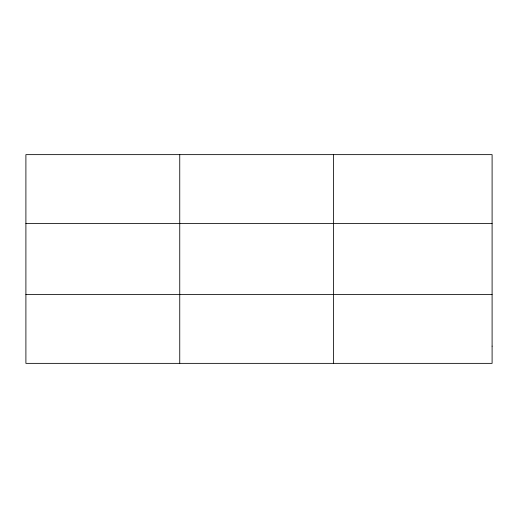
<?xml version="1.0" encoding="UTF-8"?>
<svg xmlns="http://www.w3.org/2000/svg" width="518" height="518" viewBox="0 0 518 518"><rect width="100%" height="100%" fill="white"/><g stroke="black" fill="none" stroke-linecap="round" stroke-linejoin="round"><path stroke-width="0.78" d="M179.746 363.364L179.746 154.636M333.592 363.364L333.592 154.636M25.9 223.517L492.1 223.517M25.9 294.483L492.1 294.483M492.1 346.141L492.1 363.364L25.9 363.364L25.9 154.636L492.1 154.636L492.1 346.141"/></g></svg>
